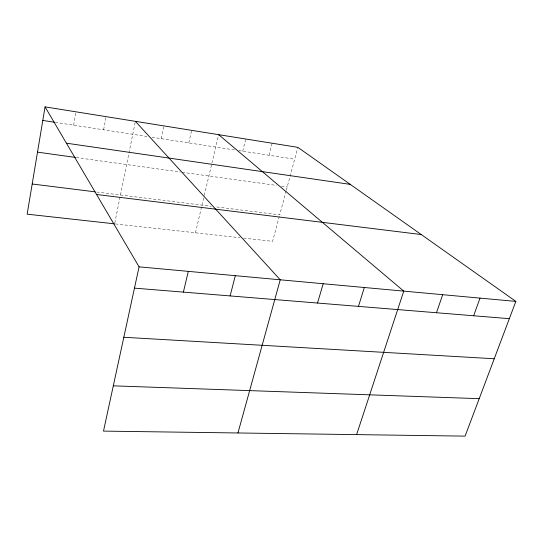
<?xml version="1.0" encoding="UTF-8"?>
<svg xmlns="http://www.w3.org/2000/svg" width="543" height="543" viewBox="0 0 543 543"><rect width="100%" height="100%" fill="white"/><g stroke="black" fill="none" stroke-linecap="round" stroke-linejoin="round"><path stroke-width="0.41" stroke-dasharray="2.71 2.04" d="M73.631 125.189L75.871 112.666M103.611 129.797L106.123 116.65M114.77 223.024L120.125 196.641M120.458 194.991L135.404 121.34M161.162 138.655L163.898 125.901M188.801 142.904L191.638 130.34M195.453 232.798L201.602 206.768M201.989 205.145L204.093 196.24M204.283 195.426L211.729 163.932M211.919 163.131L218.653 134.671M242.735 151.205L245.755 139.008M269.043 155.25L272.145 143.237M279.299 216.433L272.606 241.343L243.393 238.106M286.154 190.892L279.726 214.824L215.279 206.802M286.371 190.091L297.849 147.35M115.442 223.94L240.074 237.739M96.729 192.039L211.125 206.279M76.285 157.538L180.52 172.05M182.176 172.28L276.557 185.414M281.484 186.1L287.227 186.901M55.298 122.365L146.97 136.469M151.979 137.243L235.37 150.072M238.642 150.574L294.673 159.194"/><path stroke-width="0.81" d="M45.069 106.876L139.069 266.851L103.496 431.108L465.1 436.124L515.85 301.399L297.849 147.35L45.069 106.876L27.15 214.166L114.6 223.845M183.391 292.12L188.312 271.371M230.117 295.928L235.323 275.681M237.956 432.975L280.236 279.794L135.404 121.34M317.519 303.048L323.2 283.738M358.455 306.381L364.339 287.505M356.608 434.617L403.754 291.123L218.653 134.671M436.463 312.734L442.694 294.693M473.645 315.768L480.026 298.114M113.304 385.835L479.211 398.671M123.824 337.264L494.245 358.76M134.46 288.136L509.341 318.673M139.069 266.851L515.85 301.399M32.186 184.002L95.093 191.835M96.545 194.482L421.246 234.542M37.508 152.142L75.457 157.429M66.409 143.189L350.249 184.376M42.802 120.444L54.463 122.243"/></g></svg>
